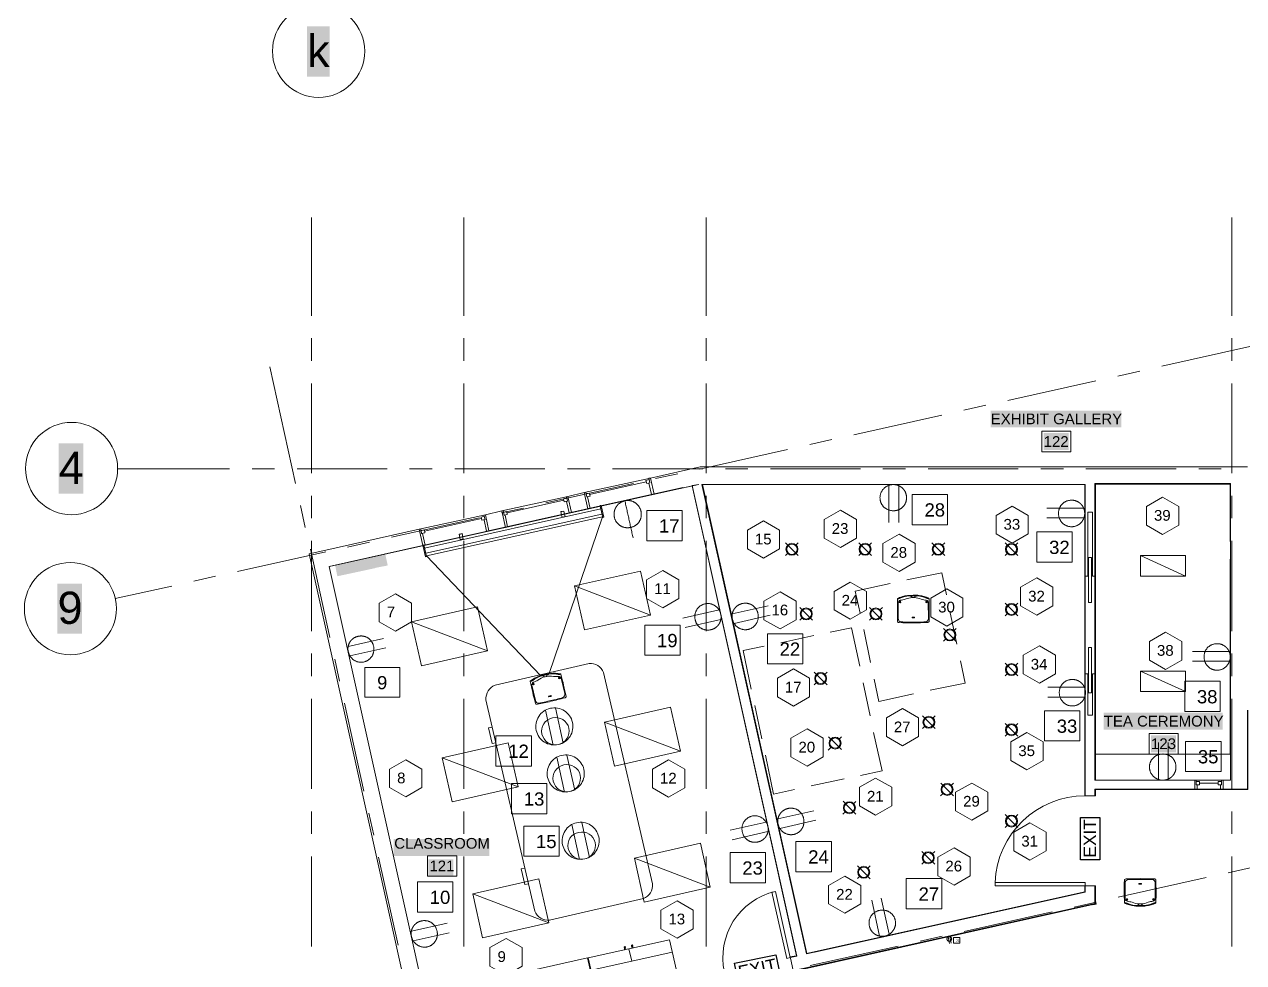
# Model space of a CAD drawing. Header units: inches. Extents: x 0.9 to 36.3, y 0.7 to 23.3.
# Drawn here: x 13.55 to 20.31, y 9.7 to 14.9 of the extents above; entities that cross this region are included whole.
import ezdxf

# ---------------------------------------------------------------- set-up
doc = ezdxf.new("R2010")
doc.units = ezdxf.units.IN
doc.linetypes.add('ACAD_ISO02W100', pattern=[15, 12, -3])
doc.layers.get('0').update_dxf_attribs({"color": 1})
for name, color, linetype, lineweight, true_color in [('Blocks', 7, 'Continuous', 5, 0x9a9c7f), ('Boarder for name', 7, 'Continuous', 5, 0x777777), ('Doors', 7, 'Continuous', 5, 0xf2db9c), ('Lights', 7, 'Continuous', 15, 0xff0a0a), ('Numbering Lights', 1, 'Continuous', 15, 0xff0000), ('PDF_Geometry', 7, 'Continuous', 9, 0x777777), ('SOLAR PANEL', 7, 'Continuous', 15, 0x2c31a6)]:
    doc.layers.add(name, color=color, linetype=linetype, lineweight=lineweight, true_color=true_color)
doc.layers.add('EXIT', color=10, linetype='Continuous')
doc.layers.add('PDF_Text', color=7, linetype='Continuous')
doc.layers.add('Numbering receptecles', color=170, linetype='Continuous', lineweight=15)
doc.layers.add('Receptacles', color=170, linetype='Continuous', lineweight=15)
doc.layers.add('PDF_Solid Fills', color=7, linetype='Continuous', true_color=0xffffff)
doc.styles.add('PDF Arial', font='arial.ttf')
doc.styles.get("Standard").update_dxf_attribs({"font": 'arial.ttf'})

# ---------------------------------------------------------------- blocks, each defined once
blk = doc.blocks.new('Desk - 30 x 60 in.')
at = {"linetype": 'Continuous'}
for p, q in [((-26.999995, 0), (26.999995, 0)), ((-29.999995, -27), (-29.999995, -3)), ((29.999995, -3), (29.999995, -27)), ((26.999995, -30), (-26.999995, -30)), ((-20.000005, -30), (-20.000005, -31)), ((-16.000005, -31), (-16.000005, -30)), ((15.999995, -31), (15.999995, -30)), ((19.999995, -30), (19.999995, -31)), ((-20.000005, -31), (-16.000005, -31)), ((19.999995, -31), (15.999995, -31))]:
    blk.add_line(p, q, dxfattribs=at)
for centre, start, end in [((-26.499995, -3.5), 98.1301, 171.8699), ((26.499995, -3.5), 8.130102, 81.8699), ((-26.499995, -26.5), 188.1301, 261.8699), ((26.499995, -26.5), 278.1301, 351.8699)]:
    blk.add_arc(centre, 3.535534, start, end, dxfattribs=at)
blk = doc.blocks.new('Epson 5040ub_top_cad-block.com')
at = {"color": 0}
for points in [[(-74, -5), (-74, 0), (0, 0)], [(74, -5), (74, 0), (0, 0)], [(-231, -53), (-238, -47)], [(-220, -49), (-228, -43)], [(-208, -45), (-216, -38)], [(-199, -41), (-206, -35)], [(-188, -37), (-195, -31)], [(-177, -32), (-183, -28)], [(-168, -29), (-173, -25)], [(-157, -25), (-160, -22)], [(-148, -22), (-149, -20)], [(-138, -19), (-139, -19)], [(138, -19), (139, -19)], [(148, -22), (149, -20)], [(157, -25), (160, -22)], [(168, -29), (173, -25)], [(177, -32), (183, -28)], [(188, -37), (195, -31)], [(199, -41), (206, -35)], [(208, -45), (216, -38)], [(220, -49), (228, -43)], [(231, -53), (238, -47)], [(-19, -359), (0, -359)], [(-19, -371), (0, -371)], [(19, -359), (0, -359)], [(19, -371), (0, -371)], [(-49, -438), (49, -438)]]:
    blk.add_lwpolyline(points, dxfattribs=at)
for points in [[(0, -37), (-17, -37, -0.354906), (-24, -31, -0.016056), (-26, -22, 0.285232), (-31, -15, 0.084022), (-44, -13, -0.143766), (-49, -12, -0.072792), (-52, -10), (-60, -10, 0.320532), (-66, -5, 0.048215), (-97, -5, 0.096612), (-254, -49, 0.263617), (-258, -55, 0.012885), (-258, -427, -0.781265)], [(-60, -10), (-106, -13, 0.045223), (-106, -13, 0.07056), (-174, -31, -0.006437), (-228, -53, -0.072856), (-243, -56, -0.70445), (-246, -49, -0.081569), (-240, -45, -0.0531), (-170, -21, -0.048177), (-106, -13, -6.183682)], [(-247, -53, -0.112665), (-246, -52, -0.081569), (-240, -48, -0.0531), (-170, -24, -0.02751), (-134, -18, -0.02751)], [(-49, -438), (-87, -438, -0.020934), (-200, -434, -0.427836), (-246, -377), (-246, -121, -0.367703), (-212, -81, 0.026801), (-130, -63, 0.03082), (-130, -63, -0.081077), (-17, -37, -8.970593)], [(0, -37), (17, -37, 0.354906), (24, -31, 0.016056), (26, -22, -0.285232), (31, -15, -0.084022), (44, -13, 0.143766), (49, -12, 0.072792), (52, -10), (60, -10, -0.320532), (66, -5, -0.048215), (97, -5, -0.096612), (254, -49, -0.263617), (258, -55, -0.012885), (258, -427, 0.781265)], [(49, -438), (87, -438, 0.020934), (200, -434, 0.427836), (246, -377), (246, -121, 0.367703), (212, -81, -0.026801), (130, -63, -0.03082), (130, -63, 0.081077), (17, -37, 8.970593)], [(60, -10), (106, -13, -0.045223), (106, -13, -0.07056), (174, -31, 0.006437), (228, -53, 0.072856), (243, -56, 0.70445), (246, -49, 0.081569), (240, -45, 0.0531), (170, -21, 0.048177), (106, -13, 6.183682)], [(247, -53, 0.112665), (246, -52, 0.081569), (240, -48, 0.0531), (170, -24, 0.02751), (134, -18, 0.02751)], [(-258, -427, 0.30611), (-247, -442, 0.079705), (-230, -446, 0.003039), (0, -450, 73.76926)], [(258, -427, -0.30611), (247, -442, -0.079705), (230, -446, -0.003039), (0, -450, -73.76926)]]:
    blk.add_lwpolyline(points, format="xyb", dxfattribs=at)
for centre, radius in [((-217, -109), 13.3), ((-217, -109), 7.38), ((217, -109), 13.3), ((217, -109), 7.38)]:
    blk.add_circle(centre, radius, dxfattribs=at)
for centre, radius, start, end in [((0, -859), 851, 86.5169, 93.4831), ((-14, -365), 7.59, 127.7395, 232.2605), ((14, -365), 7.59, 307.7395, 52.2605)]:
    blk.add_arc(centre, radius, start, end, dxfattribs=at)

msp = doc.modelspace()

# ---------------------------------------------------------------- hatches: boundary and pattern name
at = {"layer": 'SOLAR PANEL', "ltscale": 6, "transparency": 33554559}
h = msp.add_hatch(color=256, dxfattribs=at)
h.dxf.hatch_style = 1
h.set_gradient(color1=(153, 27, 30), color2=(0, 0, 0), tint=1)
h.paths.add_polyline_path([(15.3248, 11.9157), (15.2748, 11.9046), (15.2875, 11.8433), (15.4991, 11.8888), (15.4989, 11.8898), (15.5418, 11.8986), (15.542, 11.898), (15.5665, 11.9033), (15.5529, 11.9664)])

# ---------------------------------------------------------------- linework, layer by layer
at = {"layer": 'Blocks', "linetype": 'ByBlock'}
for p, q in [((16.546, 12.1871), (16.7442, 12.2311)), ((16.7475, 12.2166), (15.7712, 11.9996)), ((15.7777, 11.9704), (16.7539, 12.1874)), ((16.7572, 12.1728), (15.7809, 11.9559)), ((15.9824, 12.0618), (16.5295, 12.1834)), ((16.5424, 12.2034), (16.5259, 12.1997)), ((16.5292, 12.1849), (16.5457, 12.1885)), ((16.549, 12.1739), (16.5325, 12.1703)), ((16.7536, 12.2199), (16.747, 12.2185)), ((16.761, 12.1869), (16.7544, 12.1855)), ((15.9784, 12.0798), (15.9619, 12.0761)), ((15.9787, 12.0781), (15.9623, 12.0744)), ((15.9849, 12.0503), (15.9684, 12.0467)), ((15.9853, 12.0487), (15.9688, 12.045)), ((15.7708, 12.0015), (15.7642, 12.0001)), ((15.7715, 11.9671), (15.7781, 11.9685)), ((16.9033, 9.7783), (16.9185, 9.71)), ((16.9185, 9.71), (17.1437, 9.7599)), ((16.9185, 9.71), (16.6932, 9.66))]:
    msp.add_line(p, q, dxfattribs=at)
at = {"layer": 'Blocks', "linetype": 'ByBlock', "ltscale": 0.001}
for p, q in [((16.4615, 11.3041), (16.7572, 12.1728)), ((16.4127, 11.2927), (15.7809, 11.9559))]:
    msp.add_line(p, q, dxfattribs=at)
at = {"layer": 'Blocks', "linetype": 'ByBlock'}
for points in [[(16.7434, 12.235), (16.75, 12.2364), (16.7646, 12.1705), (16.758, 12.169), (16.7442, 12.2311)], [(15.7605, 12.0165), (15.7671, 12.018), (15.7818, 11.9521), (15.7752, 11.9506)], [(17.1287, 9.8278), (16.6782, 9.7278), (16.7304, 9.4925), (17.1809, 9.5925)], [(16.6742, 9.7272), (16.2237, 9.6272), (16.2759, 9.392), (16.7264, 9.4919)]]:
    msp.add_lwpolyline(points, close=True, dxfattribs=at)
for points in [[(16.5328, 12.1689), (16.5295, 12.1834), (16.5256, 12.2014), (16.542, 12.205), (16.5493, 12.1725)], [(15.768, 12.0142), (15.9659, 12.0582), (15.9619, 12.0761), (15.9784, 12.0798), (15.9853, 12.0487), (15.9688, 12.045), (15.9659, 12.0582)], [(16.8778, 9.7844), (16.8804, 9.7727), (16.8864, 9.774), (16.8838, 9.7857)], [(16.9179, 9.7933), (16.9205, 9.7816), (16.9265, 9.7829), (16.9239, 9.7946)]]:
    msp.add_lwpolyline(points, dxfattribs=at)
for centre in [(16.9205, 9.7957), (16.8804, 9.7869)]:
    msp.add_circle(centre, 0.00359, dxfattribs=at)
at = {"layer": 'Boarder for name', "linetype": 'ByBlock'}
for points in [[(19.1911, 12.6469), (19.3527, 12.6469), (19.3527, 12.5335), (19.1911, 12.5335)], [(19.7859, 10.9712), (19.9475, 10.9712), (19.9475, 10.8579), (19.7859, 10.8579)], [(15.787, 10.294), (15.9503, 10.294), (15.9503, 10.1806), (15.787, 10.1806)]]:
    msp.add_lwpolyline(points, close=True, dxfattribs=at)
at = {"layer": 'Doors', "linetype": 'ByBlock'}
for p, q in [((17.696, 10.0911), (17.7159, 10.0963)), ((17.7776, 9.7246), (17.696, 10.0911)), ((17.7159, 10.0963), (17.7976, 9.7296)), ((17.7976, 9.7296), (17.7776, 9.7246))]:
    msp.add_line(p, q, dxfattribs=at)
msp.add_lwpolyline([(19.4325, 10.1463), (18.9326, 10.1463), (18.9326, 10.1263), (19.4325, 10.1263)], close=True, dxfattribs=at)
for centre, radius, start, end in [((19.4312, 10.1272), 0.499, 89.84669, 177.81503), ((17.7999, 9.7295), 0.3762, 102.89692, 192.51974)]:
    msp.add_arc(centre, radius, start, end, dxfattribs=at)
at = {"layer": 'EXIT', "linetype": 'ByBlock', "ltscale": 0.001}
for points in [[(19.5138, 10.5065), (19.5138, 10.2717), (19.4051, 10.2718), (19.4051, 10.5067)], [(17.7397, 9.6384), (17.5097, 9.5912), (17.488, 9.6976), (17.718, 9.7448)]]:
    msp.add_lwpolyline(points, close=True, dxfattribs=at)
at = {"layer": 'Lights', "linetype": 'ByBlock', "ltscale": 0.001}
for p, q in [((17.7714, 12.0285), (17.8067, 11.993)), ((17.827, 12.0132), (17.8421, 12.0283)), ((18.177, 12.0285), (18.2123, 11.993)), ((18.2326, 12.0132), (18.2478, 12.0283)), ((18.5827, 12.0285), (18.618, 11.993)), ((18.6383, 12.0132), (18.6534, 12.0283)), ((18.9883, 12.0285), (19.0236, 11.993)), ((19.0439, 12.0132), (19.059, 12.0283)), ((17.7712, 11.9578), (17.7864, 11.9728)), ((17.8067, 11.993), (17.8419, 11.9576)), ((18.1769, 11.9578), (18.192, 11.9728)), ((18.2123, 11.993), (18.2476, 11.9576)), ((18.5825, 11.9578), (18.5977, 11.9728)), ((18.618, 11.993), (18.6532, 11.9576)), ((18.9881, 11.9578), (19.0033, 11.9728)), ((19.0236, 11.993), (19.0588, 11.9576)), ((18.9883, 11.6949), (19.0236, 11.6594)), ((19.0439, 11.6796), (19.059, 11.6947)), ((17.851, 11.6703), (17.8863, 11.6348)), ((17.8863, 11.6348), (17.9215, 11.5994)), ((17.9066, 11.655), (17.9217, 11.6701)), ((18.2371, 11.6703), (18.2723, 11.6348)), ((18.2723, 11.6348), (18.3076, 11.5994)), ((18.2926, 11.655), (18.3078, 11.6701)), ((18.9881, 11.6242), (19.0033, 11.6392)), ((19.0236, 11.6594), (19.0588, 11.624)), ((17.8508, 11.5995), (17.866, 11.6146)), ((18.2369, 11.5995), (18.252, 11.6146)), ((18.6467, 11.4826), (18.6619, 11.4977)), ((18.6469, 11.5533), (18.6822, 11.5179)), ((18.6822, 11.5179), (18.7174, 11.4824)), ((18.7025, 11.5381), (18.7176, 11.5531)), ((18.9883, 11.3613), (19.0236, 11.3258)), ((19.0439, 11.346), (19.059, 11.3611)), ((17.9306, 11.312), (17.9659, 11.2766)), ((17.9862, 11.2968), (18.0013, 11.3118)), ((18.9881, 11.2906), (19.0033, 11.3057)), ((19.0236, 11.3258), (19.0588, 11.2904)), ((17.9304, 11.2413), (17.9456, 11.2564)), ((17.9659, 11.2766), (18.0011, 11.2411)), ((18.5304, 11.0698), (18.5656, 11.0343)), ((18.5656, 11.0343), (18.6009, 10.9989)), ((18.5859, 11.0545), (18.6011, 11.0696)), ((18.9883, 11.0277), (19.0236, 10.9922)), ((19.0439, 11.0124), (19.059, 11.0275)), ((18.0102, 10.9538), (18.0455, 10.9183)), ((18.0658, 10.9385), (18.0809, 10.9536)), ((18.5302, 10.9991), (18.5453, 11.0141)), ((18.9881, 10.957), (19.0033, 10.972)), ((19.0236, 10.9922), (19.0588, 10.9568)), ((18.0068, 10.8798), (18.0219, 10.8949)), ((18.0455, 10.9183), (18.0807, 10.8829)), ((18.6311, 10.6968), (18.6664, 10.6613)), ((18.6867, 10.6815), (18.7019, 10.6966)), ((18.6309, 10.6261), (18.6461, 10.6411)), ((18.6664, 10.6613), (18.7017, 10.6259)), ((18.0898, 10.5957), (18.1251, 10.5602)), ((18.1251, 10.5602), (18.1603, 10.5248)), ((18.1454, 10.5804), (18.1605, 10.5955)), ((18.0896, 10.525), (18.1048, 10.54)), ((18.9883, 10.5219), (19.0236, 10.4864)), ((19.0236, 10.4864), (19.0588, 10.451)), ((19.0439, 10.5066), (19.059, 10.5217)), ((18.9881, 10.4512), (19.0033, 10.4662)), ((18.5273, 10.3179), (18.5625, 10.2825)), ((18.5625, 10.2825), (18.5978, 10.247)), ((18.5828, 10.3027), (18.598, 10.3177)), ((18.1694, 10.2376), (18.2046, 10.2022)), ((18.2249, 10.2224), (18.2401, 10.2374)), ((18.5271, 10.2472), (18.5422, 10.2623)), ((18.1692, 10.1669), (18.1843, 10.182)), ((18.2046, 10.2022), (18.2399, 10.1667))]:
    msp.add_line(p, q, dxfattribs=at)
at = {"layer": 'Lights', "linetype": 'ByBlock'}
for points in [[(19.9884, 11.8444), (19.7384, 11.8444), (19.7384, 11.9576), (19.9884, 11.8444), (19.9884, 11.9576), (19.7384, 11.9576)], [(17.022, 11.6284), (16.6562, 11.5461), (16.6013, 11.79), (17.022, 11.6284), (16.9671, 11.8723), (16.6013, 11.79)], [(16.1191, 11.4298), (15.7533, 11.3474), (15.6984, 11.5913), (16.1191, 11.4298), (16.0642, 11.6737), (15.6984, 11.5913)], [(19.9884, 11.2046), (19.7384, 11.2046), (19.7384, 11.3178), (19.9884, 11.2046), (19.9884, 11.3178), (19.7384, 11.3178)], [(17.1882, 10.8731), (16.8224, 10.7907), (16.7675, 11.0346), (17.1882, 10.8731), (17.1333, 11.117), (16.7675, 11.0346)], [(16.289, 10.6752), (15.9231, 10.5929), (15.8682, 10.8368), (16.289, 10.6752), (16.2341, 10.9191), (15.8682, 10.8368)], [(17.3541, 10.1191), (16.9882, 10.0367), (16.9334, 10.2806), (17.3541, 10.1191), (17.2992, 10.363), (16.9334, 10.2806)], [(16.4585, 9.9221), (16.0926, 9.8397), (16.0377, 10.0836), (16.4585, 9.9221), (16.4036, 10.1659), (16.0377, 10.0836)]]:
    msp.add_lwpolyline(points, dxfattribs=at)
at = {"layer": 'Lights', "linetype": 'ByBlock', "ltscale": 0.001}
for centre, radius in [((17.8067, 11.993), 0.0332), ((17.8067, 11.993), 0.0286), ((18.2123, 11.993), 0.0332), ((18.2123, 11.993), 0.0286), ((18.618, 11.993), 0.0332), ((18.618, 11.993), 0.0286), ((19.0236, 11.993), 0.0332), ((19.0236, 11.993), 0.0286), ((19.0236, 11.6594), 0.0332), ((17.8863, 11.6348), 0.0332), ((17.8863, 11.6348), 0.0286), ((18.2723, 11.6348), 0.0332), ((18.2723, 11.6348), 0.0286), ((19.0236, 11.6594), 0.0286), ((18.6822, 11.5179), 0.0332), ((18.6822, 11.5179), 0.0286), ((19.0236, 11.3258), 0.0332), ((19.0236, 11.3258), 0.0286), ((17.9659, 11.2766), 0.0332), ((17.9659, 11.2766), 0.0286), ((18.5656, 11.0343), 0.0332), ((18.5656, 11.0343), 0.0286), ((19.0236, 10.9922), 0.0332), ((19.0236, 10.9922), 0.0286), ((18.0455, 10.9183), 0.0332), ((18.0455, 10.9183), 0.0286), ((18.6664, 10.6613), 0.0332), ((18.6664, 10.6613), 0.0286), ((18.1251, 10.5602), 0.0332), ((18.1251, 10.5602), 0.0286), ((19.0236, 10.4864), 0.0332), ((19.0236, 10.4864), 0.0286), ((18.5625, 10.2825), 0.0332), ((18.5625, 10.2825), 0.0286), ((18.2046, 10.2022), 0.0332), ((18.2046, 10.2022), 0.0286)]:
    msp.add_circle(centre, radius, dxfattribs=at)
at = {"layer": 'Numbering Lights', "linetype": 'ByBlock', "ltscale": 0.001}
for points in [[(19.0273, 12.2326), (18.9378, 12.1809), (18.9378, 12.0777), (19.0273, 12.0261), (19.1167, 12.0777), (19.1167, 12.1809)], [(19.861, 12.2821), (19.7715, 12.2305), (19.7715, 12.1272), (19.861, 12.0756), (19.9504, 12.1272), (19.9504, 12.2305)], [(18.0751, 12.2093), (17.9857, 12.1576), (17.9857, 12.0544), (18.0751, 12.0028), (18.1645, 12.0544), (18.1645, 12.1576)], [(17.6493, 12.1508), (17.5598, 12.0992), (17.5598, 11.9959), (17.6493, 11.9443), (17.7387, 11.9959), (17.7387, 12.0992)], [(18.4002, 12.0767), (18.3107, 12.0251), (18.3107, 11.9218), (18.4002, 11.8702), (18.4896, 11.9218), (18.4896, 12.0251)], [(17.0907, 11.8756), (17.0013, 11.8239), (17.0013, 11.7207), (17.0907, 11.6691), (17.1801, 11.7207), (17.1801, 11.8239)], [(19.1637, 11.8342), (19.0743, 11.7826), (19.0743, 11.6793), (19.1637, 11.6277), (19.2531, 11.6793), (19.2531, 11.7826)], [(18.13, 11.8113), (18.0406, 11.7597), (18.0406, 11.6564), (18.13, 11.6048), (18.2194, 11.6564), (18.2194, 11.7597)], [(18.6651, 11.7735), (18.5756, 11.7218), (18.5756, 11.6186), (18.6651, 11.567), (18.7545, 11.6186), (18.7545, 11.7218)], [(15.609, 11.7462), (15.5196, 11.6946), (15.5196, 11.5913), (15.609, 11.5397), (15.6984, 11.5913), (15.6984, 11.6946)], [(17.7412, 11.7575), (17.6518, 11.7059), (17.6518, 11.6026), (17.7412, 11.551), (17.8306, 11.6026), (17.8306, 11.7059)], [(19.8775, 11.5335), (19.7881, 11.4819), (19.7881, 11.3786), (19.8775, 11.327), (19.9669, 11.3786), (19.9669, 11.4819)], [(19.1784, 11.4569), (19.0889, 11.4052), (19.0889, 11.302), (19.1784, 11.2504), (19.2678, 11.302), (19.2678, 11.4052)], [(17.8154, 11.3295), (17.726, 11.2779), (17.726, 11.1746), (17.8154, 11.123), (17.9048, 11.1746), (17.9048, 11.2779)], [(18.4193, 11.1093), (18.3299, 11.0577), (18.3299, 10.9545), (18.4193, 10.9029), (18.5088, 10.9545), (18.5088, 11.0577)], [(17.8907, 10.9972), (17.8013, 10.9456), (17.8013, 10.8424), (17.8907, 10.7907), (17.9801, 10.8424), (17.9801, 10.9456)], [(19.1091, 10.9773), (19.0197, 10.9257), (19.0197, 10.8224), (19.1091, 10.7708), (19.1985, 10.8224), (19.1985, 10.9257)], [(15.6664, 10.8263), (15.577, 10.7747), (15.577, 10.6714), (15.6664, 10.6198), (15.7558, 10.6714), (15.7558, 10.7747)], [(17.1232, 10.8251), (17.0338, 10.7735), (17.0338, 10.6703), (17.1232, 10.6186), (17.2126, 10.6703), (17.2126, 10.7735)], [(18.2705, 10.7249), (18.1811, 10.6733), (18.1811, 10.57), (18.2705, 10.5184), (18.3599, 10.57), (18.3599, 10.6733)], [(18.8032, 10.6971), (18.7138, 10.6455), (18.7138, 10.5422), (18.8032, 10.4906), (18.8926, 10.5422), (18.8926, 10.6455)], [(19.1258, 10.4761), (19.0364, 10.4244), (19.0364, 10.3212), (19.1258, 10.2696), (19.2152, 10.3212), (19.2152, 10.4244)], [(18.7049, 10.3379), (18.6155, 10.2863), (18.6155, 10.1831), (18.7049, 10.1314), (18.7943, 10.1831), (18.7943, 10.2863)], [(18.0995, 10.1813), (18.01, 10.1297), (18.01, 10.0265), (18.0995, 9.9748), (18.1889, 10.0265), (18.1889, 10.1297)], [(17.1702, 10.0444), (17.0808, 9.9928), (17.0808, 9.8896), (17.1702, 9.8379), (17.2596, 9.8896), (17.2596, 9.9928)], [(16.2227, 9.836), (16.1333, 9.7844), (16.1333, 9.6811), (16.2227, 9.6295), (16.3121, 9.6811), (16.3121, 9.7844)]]:
    msp.add_lwpolyline(points, close=True, dxfattribs=at)
at = {"layer": 'Numbering receptecles', "linetype": 'ByBlock', "ltscale": 0.001}
for points in [[(18.4736, 12.2963), (18.6696, 12.2963), (18.6696, 12.1291), (18.4736, 12.1291)], [(17.0016, 12.2076), (17.1976, 12.2076), (17.1976, 12.0404), (17.0016, 12.0404)], [(19.1642, 12.0889), (19.3602, 12.0889), (19.3602, 11.9217), (19.1642, 11.9217)], [(16.9913, 11.5723), (17.1873, 11.5723), (17.1873, 11.405), (16.9913, 11.405)], [(17.6705, 11.5248), (17.8665, 11.5248), (17.8665, 11.3576), (17.6705, 11.3576)], [(15.4405, 11.3381), (15.6345, 11.3381), (15.6345, 11.1725), (15.4405, 11.1725)], [(19.9834, 11.2608), (20.1794, 11.2608), (20.1794, 11.0935), (19.9834, 11.0935)], [(19.2067, 11.0975), (19.4027, 11.0975), (19.4027, 10.9302), (19.2067, 10.9302)], [(16.1665, 10.9587), (16.3625, 10.9587), (16.3625, 10.7914), (16.1665, 10.7914)], [(19.9887, 10.9281), (20.1847, 10.9281), (20.1847, 10.7608), (19.9887, 10.7608)], [(16.253, 10.694), (16.449, 10.694), (16.449, 10.5268), (16.253, 10.5268)], [(16.3206, 10.4584), (16.5166, 10.4584), (16.5166, 10.2912), (16.3206, 10.2912)], [(17.8291, 10.3728), (18.0251, 10.3728), (18.0251, 10.2055), (17.8291, 10.2055)], [(17.464, 10.3112), (17.66, 10.3112), (17.66, 10.1439), (17.464, 10.1439)], [(15.7316, 10.1488), (15.9276, 10.1488), (15.9276, 9.9815), (15.7316, 9.9815)], [(18.4406, 10.167), (18.6366, 10.167), (18.6366, 9.9998), (18.4406, 9.9998)], [(18.7026, 9.8401), (18.7376, 9.8401), (18.7376, 9.8102), (18.7026, 9.8102)]]:
    msp.add_lwpolyline(points, close=True, dxfattribs=at)
at = {"layer": 'PDF_Geometry', "linetype": 'ByBlock'}
for points in [[(15.1827, 15.0094, 0.416667), (14.9277, 14.7544, 0.415306), (15.1827, 14.4977, 0.413961), (15.4394, 14.7544, 0.415306)], [(13.8144, 12.6962, 0.416667), (13.5594, 12.4412, 0.415306), (13.8144, 12.1845, 0.412859), (14.0694, 12.4412, 0.414218)], [(13.8078, 11.9195, 0.416667), (13.5528, 11.6645, 0.415306), (13.8078, 11.4079, 0.412859), (14.0628, 11.6645, 0.414218)]]:
    msp.add_lwpolyline(points, format="xyb", close=True, dxfattribs=at)
for points in [[(15.1444, 13.2878), (15.1444, 13.8328)], [(15.9877, 13.2878), (15.9877, 13.8328)], [(17.331, 13.2878), (17.331, 13.8328)], [(20.2442, 13.2878), (20.2442, 13.8328)], [(15.1444, 13.0378), (15.1444, 13.1628)], [(15.9877, 13.0378), (15.9877, 13.1628)], [(17.331, 13.0378), (17.331, 13.1628)], [(19.8559, 13.0078), (20.3442, 13.1161)], [(20.2442, 13.0378), (20.2442, 13.1628)], [(15.0561, 12.3578), (14.9127, 13.0045)], [(19.6125, 12.9528), (19.7342, 12.9811)], [(15.1444, 12.4145), (15.1444, 12.9128)], [(15.9877, 12.4145), (15.9877, 12.9128)], [(17.331, 12.4145), (17.331, 12.9128)], [(19.0026, 12.8178), (19.4909, 12.9261)], [(20.2442, 12.4145), (20.2442, 12.9128)], [(18.7592, 12.7645), (18.8809, 12.7911)], [(18.1493, 12.6278), (18.6376, 12.7361)], [(17.9059, 12.5745), (18.0276, 12.6012)], [(17.296, 12.4378), (17.7826, 12.5462)], [(14.0694, 12.4395), (14.6894, 12.4395)], [(14.8144, 12.4395), (14.9394, 12.4395)], [(15.0644, 12.4395), (15.5627, 12.4395)], [(15.6877, 12.4395), (15.8127, 12.4395)], [(15.9377, 12.4395), (16.4377, 12.4395)], [(16.5627, 12.4395), (16.6877, 12.4395)], [(16.8126, 12.4395), (17.3126, 12.4395)], [(17.8143, 9.6579), (17.7993, 9.7263), (17.7976, 9.7296), (17.8343, 9.7379), (17.2543, 12.3462), (17.291, 12.3528), (17.0426, 12.2978), (17.0226, 12.3878), (17.2976, 12.4495), (17.7243, 12.4495), (19.4592, 12.4495), (20.2658, 12.4495), (20.3308, 12.4495)], [(17.4376, 12.4395), (17.5626, 12.4395)], [(17.6876, 12.4395), (18.1859, 12.4395)], [(18.3109, 12.4395), (18.4359, 12.4395)], [(18.5609, 12.4395), (19.0609, 12.4395)], [(19.1859, 12.4395), (19.3109, 12.4395)], [(19.4359, 12.4395), (19.9359, 12.4395)], [(20.0609, 12.4395), (20.1858, 12.4395)], [(16.9993, 12.3662), (16.6843, 12.2962)], [(17.0226, 12.3878), (17.0143, 12.3862), (17.0193, 12.3612), (17.0143, 12.3595), (17.0293, 12.2962), (17.0426, 12.2978)], [(17.051, 12.3845), (17.1743, 12.4112)], [(17.2543, 12.3445), (15.2444, 11.8978), (17.2543, 12.3445)], [(16.1077, 12.0912), (17.2026, 12.3345)], [(16.4427, 12.2495), (16.9293, 12.3578)], [(16.656, 12.3078), (16.6643, 12.3095), (16.6693, 12.2828), (16.6743, 12.2845), (16.6893, 12.2195), (16.676, 12.2162)], [(17.8326, 9.7396), (17.2543, 12.3445)], [(20.3308, 10.6629), (20.2375, 10.6629), (20.1958, 10.6629), (20.1958, 10.7129), (20.2375, 10.7129), (20.2375, 11.9378), (20.2375, 12.0362), (20.2375, 12.3578), (19.4859, 12.3578), (19.4859, 11.8429), (19.4725, 11.8429), (19.4725, 12.1978), (19.4459, 12.1978), (19.4459, 11.8429), (19.4325, 11.8429), (19.4325, 12.3528), (17.3076, 12.3528), (17.8876, 9.7496), (19.4325, 10.0929), (19.4325, 10.1263), (19.4859, 10.1263), (19.4859, 10.1013), (19.4859, 10.0296), (19.4325, 10.0163), (17.8759, 9.6713)], [(17.8876, 9.7496), (17.3076, 12.3528), (19.4325, 12.3528), (19.4325, 10.7146), (19.4325, 10.6262), (19.4309, 10.6262), (19.4292, 10.6262), (19.4292, 10.7146), (19.4292, 12.3512), (19.4309, 12.3512), (19.4309, 12.3528), (19.4309, 10.7146), (19.4309, 12.3528), (19.4309, 12.3512), (19.4292, 12.3512), (17.311, 12.3512), (17.3093, 12.3512), (17.3093, 12.3528), (17.3093, 12.3512), (17.311, 12.3512), (17.8893, 9.7529), (19.4292, 10.0946), (19.4309, 10.0946), (19.4292, 10.0946), (19.4292, 10.1263), (19.4309, 10.1263), (19.4325, 10.1263)], [(17.3093, 12.3528), (17.8876, 9.7513), (17.3093, 12.3528)], [(19.4309, 12.3528), (17.3093, 12.3528), (19.4309, 12.3528)], [(19.4875, 10.7129), (19.4875, 10.7146), (19.4892, 10.7146), (19.4859, 10.7146), (19.4859, 12.3578), (20.2375, 12.3578), (20.2375, 12.0362), (20.2358, 12.0362), (20.2358, 12.3545), (20.2358, 12.3562), (20.2375, 12.3562), (20.2358, 12.3562), (20.2358, 12.3545), (19.4892, 12.3545), (19.4875, 12.3562), (19.4892, 12.3545), (19.4892, 10.7146)], [(20.2375, 12.3562), (19.4875, 12.3562), (20.2375, 12.3562)], [(19.4875, 12.3562), (19.4875, 10.7146), (19.4875, 12.3562)], [(20.2375, 12.0362), (20.2375, 12.3562), (20.2375, 12.0362)], [(15.1094, 12.1145), (15.0827, 12.2362)], [(15.1444, 12.1645), (15.1444, 12.2895)], [(15.9877, 12.1645), (15.9877, 12.2895)], [(16.2277, 12.1945), (16.5427, 12.2645)], [(16.5643, 12.2862), (16.5577, 12.2845), (16.5627, 12.2595), (16.5577, 12.2578), (16.5727, 12.1945), (16.5843, 12.1962)], [(17.331, 12.1645), (17.331, 12.2895)], [(20.2442, 12.1645), (20.2442, 12.2895)], [(15.5877, 12.0595), (16.076, 12.1678)], [(16.1077, 12.1845), (16.0993, 12.1828), (16.106, 12.1578), (16.101, 12.1562), (16.1143, 12.0928), (16.1277, 12.0945)], [(16.1977, 12.1945), (16.3193, 12.2212)], [(16.1993, 12.2062), (16.206, 12.2078), (16.2127, 12.1812), (16.2177, 12.1828), (16.231, 12.1178), (16.2193, 12.1145)], [(15.741, 12.1045), (15.7494, 12.1062), (15.7544, 12.0795), (15.7594, 12.0812), (15.7744, 12.0162), (15.761, 12.0145)], [(15.771, 12.0928), (16.086, 12.1628)], [(15.1444, 11.5395), (15.1444, 12.0395)], [(15.3444, 12.0045), (15.466, 12.0328)], [(15.9877, 11.5395), (15.9877, 12.0395)], [(17.331, 11.5395), (17.331, 12.0395)], [(20.2375, 12.0362), (20.2375, 12.0362)], [(20.2442, 11.5395), (20.2442, 12.0395)], [(14.7344, 11.8695), (15.2227, 11.9778)], [(15.246, 11.5045), (15.1377, 11.9928)], [(19.4892, 10.7129), (19.4892, 10.8579), (20.2375, 10.8579), (20.2375, 11.9378), (20.2358, 11.9378), (20.2358, 10.8579)], [(20.2375, 11.9378), (20.2375, 11.9378)], [(20.2375, 10.8579), (20.2375, 11.9378), (20.2375, 10.8579)], [(14.4911, 11.8162), (14.6127, 11.8429)], [(18.4426, 11.8229), (18.6376, 11.8629), (18.6626, 11.7412)], [(14.0561, 11.7195), (14.3694, 11.7879)], [(18.1843, 11.6395), (18.1576, 11.7612), (18.3509, 11.8029)], [(18.6826, 11.6495), (18.7209, 11.4662)], [(18.0193, 11.5329), (18.1359, 11.5579), (18.1826, 11.3445)], [(17.7443, 11.4745), (17.9276, 11.5145)], [(18.2426, 11.3645), (18.2043, 11.5479)], [(17.581, 11.2179), (17.536, 11.4312), (17.6526, 11.4562)], [(15.1444, 11.2895), (15.1444, 11.4145)], [(15.2994, 11.2612), (15.2727, 11.3829)], [(15.9877, 11.2895), (15.9877, 11.4145)], [(17.331, 11.2895), (17.331, 11.4145)], [(18.7409, 11.3745), (18.7676, 11.2512), (18.5726, 11.2112)], [(20.2442, 11.2895), (20.2442, 11.4145)], [(18.2009, 11.2529), (18.2409, 11.0695)], [(18.4809, 11.1912), (18.2876, 11.1495), (18.2626, 11.2729)], [(15.1444, 10.6646), (15.1444, 11.1645)], [(15.9877, 10.6646), (15.9877, 11.1645)], [(17.331, 10.6646), (17.331, 11.1645)], [(20.2442, 10.6646), (20.2442, 11.1645)], [(15.4344, 10.6512), (15.326, 11.1395)], [(17.6393, 10.9429), (17.601, 11.1262)], [(19.4859, 10.6612), (20.3325, 10.6612), (20.3325, 11.1012)], [(20.3308, 11.1012), (20.3308, 10.6629), (19.4859, 10.6629)], [(18.2593, 10.9779), (18.3059, 10.7646), (18.1876, 10.7396)], [(17.8209, 10.6612), (17.7043, 10.6362), (17.6593, 10.8512)], [(19.4892, 10.8512), (19.4892, 10.7212), (19.4892, 10.8512)], [(18.0959, 10.7196), (17.9126, 10.6812)], [(20.0392, 10.7129), (20.0475, 10.7129), (20.0475, 10.6862), (20.0525, 10.6862), (20.0525, 10.6629), (20.0392, 10.6629)], [(20.0659, 10.6962), (20.1692, 10.6962)], [(20.1958, 10.7129), (20.1875, 10.7129), (20.1875, 10.6862), (20.1825, 10.6862), (20.1825, 10.6629), (20.1958, 10.6629)], [(19.4875, 10.6629), (19.4875, 10.6262), (19.4875, 10.6612), (20.3158, 10.6612), (19.4892, 10.6612), (19.4892, 10.6262), (19.4875, 10.6262), (19.4859, 10.6262)], [(15.1444, 10.4146), (15.1444, 10.5396)], [(15.4894, 10.4079), (15.4627, 10.5296)], [(15.9877, 10.4146), (15.9877, 10.5396)], [(17.331, 10.4146), (17.331, 10.5396)], [(20.2442, 10.4146), (20.2442, 10.5396)], [(15.1444, 9.7913), (15.1444, 10.2896)], [(15.6244, 9.7979), (15.516, 10.2862)], [(15.9877, 9.7913), (15.9877, 10.2896)], [(17.331, 9.7913), (17.331, 10.2896)], [(20.2442, 9.7913), (20.2442, 10.2896)], [(20.2242, 10.1996), (20.3458, 10.2263)], [(19.6142, 10.0646), (20.1025, 10.1729)], [(17.7976, 9.7313), (17.7976, 9.7329), (17.8309, 9.7396), (17.8326, 9.7396), (17.7976, 9.7313), (17.7976, 9.7296), (17.7776, 9.7246), (17.6959, 10.0913), (17.7159, 10.0963), (17.7976, 9.7296)], [(19.4875, 10.0279), (17.8776, 9.6696), (17.8143, 9.6563), (17.8143, 9.6579), (17.8759, 9.6713), (19.4859, 10.0296), (19.4859, 10.1263), (19.4875, 10.1263), (19.4875, 10.0413), (19.4875, 10.1263), (19.4892, 10.1263), (19.4892, 10.0413), (19.4925, 10.0263), (19.4742, 10.0213), (19.4742, 10.0229), (17.8776, 9.6679), (17.8143, 9.6546), (17.8143, 9.6563), (17.8776, 9.6696), (19.4742, 10.0246)], [(17.8876, 9.7513), (19.4309, 10.0946), (17.8876, 9.7513)], [(19.4325, 10.0929), (17.9326, 9.7596)], [(19.4309, 10.1263), (19.4309, 10.0946), (19.4309, 10.1263)], [(19.4309, 10.0946), (19.4309, 10.1263)], [(19.3709, 10.0096), (19.4925, 10.0363)], [(19.4875, 10.0346), (19.4875, 10.0279), (19.4875, 10.0346)], [(18.7609, 9.8746), (19.2492, 9.9829)], [(18.5176, 9.8196), (18.6392, 9.8479)], [(17.7976, 9.7313), (17.8326, 9.7396), (17.7976, 9.7313)], [(17.9076, 9.6846), (18.3959, 9.7929)]]:
    msp.add_lwpolyline(points, dxfattribs=at)
for points in [[(16.676, 12.2162), (16.656, 12.3078), (17.0226, 12.3878), (17.0426, 12.2978)], [(16.9976, 12.3745), (17.0026, 12.3578), (17.0193, 12.3612), (17.016, 12.3795)], [(16.676, 12.2162), (16.5843, 12.1962), (16.5643, 12.2862), (16.656, 12.3078)], [(16.6827, 12.3045), (16.6877, 12.2878), (16.6693, 12.2828), (16.666, 12.3012)], [(16.2193, 12.1145), (16.1993, 12.2062), (16.5643, 12.2862), (16.5843, 12.1962)], [(16.541, 12.2728), (16.5443, 12.2562), (16.5627, 12.2595), (16.5593, 12.2778)], [(15.761, 12.0145), (15.741, 12.1045), (16.1077, 12.1845), (16.1277, 12.0945)], [(16.0843, 12.1712), (16.0877, 12.1545), (16.106, 12.1578), (16.101, 12.1762)], [(16.2193, 12.1145), (16.1277, 12.0945), (16.1077, 12.1845), (16.1993, 12.2062)], [(16.226, 12.2028), (16.2293, 12.1862), (16.2127, 12.1812), (16.2077, 12.1995)], [(16.3001, 12.1324), (16.7312, 12.2283)], [(19.4325, 11.8429), (19.4459, 11.8429), (19.4459, 12.1978), (19.4725, 12.1978), (19.4725, 11.8429), (19.4859, 11.8429), (19.4859, 11.3029), (19.4725, 11.3029), (19.4725, 11.0729), (19.4459, 11.0729), (19.4459, 11.3029), (19.4325, 11.3029)], [(17.4326, 9.6446), (17.4476, 9.5763), (16.0527, 9.2663), (15.8377, 9.218), (15.8627, 9.103), (15.8377, 9.0963), (15.7727, 9.083), (15.1311, 11.9678), (15.2227, 11.9878), (15.741, 12.1045), (15.761, 12.0145), (15.2427, 11.8978), (15.821, 9.2913), (17.4326, 9.6479)], [(15.7694, 12.1012), (15.7727, 12.0845), (15.7544, 12.0795), (15.751, 12.0978)], [(15.8689, 12.0366), (16.3001, 12.1324)], [(19.4509, 11.9478), (19.4675, 11.9478), (19.4675, 11.6979), (19.4509, 11.6979)], [(19.4509, 11.1979), (19.4675, 11.1979), (19.4675, 11.4479), (19.4509, 11.4479)], [(19.4325, 10.6262), (19.4859, 10.6262), (19.4859, 10.6629), (20.0392, 10.6629), (20.0392, 10.7129), (19.4859, 10.7129), (19.4859, 10.7146), (19.4859, 11.3029), (19.4725, 11.3029), (19.4725, 11.0729), (19.4459, 11.0729), (19.4459, 11.3029), (19.4325, 11.3029), (19.4325, 10.7146)], [(20.2375, 10.7129), (20.2375, 10.8579), (19.4892, 10.8579), (19.4892, 10.7129)], [(19.4309, 10.7146), (19.4309, 10.6262)], [(20.0392, 10.6629), (20.0392, 10.7129), (20.1958, 10.7129), (20.1958, 10.6629)], [(20.0659, 10.7046), (20.0659, 10.6862), (20.0475, 10.6862), (20.0475, 10.7046)], [(20.1692, 10.7046), (20.1692, 10.6862), (20.1875, 10.6862), (20.1875, 10.7046)], [(19.4859, 10.0413), (19.4892, 10.0279), (19.4742, 10.0246), (19.4742, 10.0213), (19.4925, 10.0263), (19.4892, 10.0413)], [(19.4892, 10.0296), (19.4892, 10.0279)], [(17.8893, 9.7529), (17.8876, 9.7513)]]:
    msp.add_lwpolyline(points, close=True, dxfattribs=at)
at = {"layer": 'PDF_Solid Fills', "linetype": 'ByBlock', "transparency": 33554559}
for points in [[(15.1194, 14.6127), (15.2444, 14.6127), (15.1194, 14.8911), (15.2444, 14.8911)], [(18.9078, 12.6685), (19.6327, 12.6685), (18.9078, 12.7619), (19.6327, 12.7619)], [(19.2011, 12.5435), (19.3411, 12.5435), (19.2011, 12.6369), (19.3411, 12.6369)], [(13.7428, 12.3012), (13.8794, 12.3012), (13.7428, 12.5795), (13.8794, 12.5795)], [(13.7361, 11.5245), (13.8728, 11.5245), (13.7361, 11.8029), (13.8728, 11.8029)], [(19.5342, 10.9929), (20.1942, 10.9929), (19.5342, 11.0862), (20.1942, 11.0862)], [(19.7959, 10.8679), (19.9359, 10.8679), (19.7959, 10.9612), (19.9359, 10.9612)], [(15.5988, 10.2927), (16.1288, 10.2927), (15.5988, 10.386), (16.1288, 10.386)], [(15.7909, 10.1806), (15.9309, 10.1806), (15.7909, 10.274), (15.9309, 10.274)]]:
    msp.add_solid(points, dxfattribs=at)
at = {"layer": 'Receptacles', "linetype": 'ByBlock'}
for points in [[(18.3444, 12.1422), (18.3444, 12.3473)], [(18.3983, 12.1422), (18.3983, 12.3456)], [(19.2199, 12.2215), (19.4233, 12.2215)], [(19.2199, 12.1676), (19.425, 12.1676)], [(17.2025, 11.6118), (17.4026, 11.6569)], [(17.6745, 11.6796), (17.4761, 11.6349)], [(17.6863, 11.627), (17.4862, 11.582)], [(17.2143, 11.5592), (17.4128, 11.6039)], [(15.5436, 11.498), (15.3471, 11.4538)], [(15.5553, 11.446), (15.3572, 11.4014)], [(20.0265, 11.4259), (20.2299, 11.4259)], [(20.0265, 11.372), (20.2317, 11.372)], [(19.2242, 11.2278), (19.4276, 11.2278)], [(19.2242, 11.1739), (19.4294, 11.1739)], [(16.4841, 10.9064), (16.4409, 11.1007)], [(16.5396, 10.9187), (16.4965, 11.1131)], [(19.8377, 10.9222), (19.8377, 10.7171)], [(19.8916, 10.9222), (19.8916, 10.7188)], [(16.5471, 10.6457), (16.504, 10.8401)], [(16.6026, 10.658), (16.5595, 10.8524)], [(17.9277, 10.5433), (17.7293, 10.4986)], [(16.6854, 10.2845), (16.6423, 10.4789)], [(17.4637, 10.4354), (17.6638, 10.4805)], [(17.9396, 10.4907), (17.7394, 10.4457)], [(16.6299, 10.2722), (16.5867, 10.4666)], [(17.4755, 10.3828), (17.6739, 10.4275)], [(18.249, 10.0472), (18.2925, 9.8485)], [(18.3017, 10.0588), (18.3455, 9.8584)], [(15.8959, 9.9199), (15.6974, 9.8752)], [(15.9077, 9.8673), (15.7076, 9.8222)], [(18.6802, 9.8081), (18.6719, 9.8437)], [(18.6896, 9.8102), (18.6814, 9.8456)]]:
    msp.add_lwpolyline(points, dxfattribs=at)
for points in [[(16.4678, 11.1112, 0.414894), (16.3897, 10.9885, 0.414894), (16.5123, 10.9104, 0.414894), (16.5904, 11.0331, 0.414894)], [(16.5308, 10.8505, 0.414894), (16.4527, 10.7278, 0.414894), (16.5753, 10.6497, 0.414894), (16.6535, 10.7724, 0.414894)], [(16.6135, 10.477, 0.414894), (16.5354, 10.3544, 0.414894), (16.6581, 10.2762, 0.414894), (16.7362, 10.3989, 0.414894)]]:
    msp.add_lwpolyline(points, format="xyb", close=True, dxfattribs=at)
for points in [[(16.421, 10.9686, 0.417898), (16.5123, 10.9104, 0.407143), (16.5705, 11.0017)], [(16.484, 10.7079, 0.417898), (16.5753, 10.6497, 0.407143), (16.6335, 10.7411)], [(16.5667, 10.3344, 0.417898), (16.6581, 10.2762, 0.407143), (16.7163, 10.3676)]]:
    msp.add_lwpolyline(points, format="xyb", dxfattribs=at)
for points, weights, knots in [([(18.3693, 12.3515), (18.3888, 12.3516), (18.4069, 12.3442), (18.4207, 12.3304), (18.4345, 12.3166), (18.442, 12.2985), (18.4418, 12.279), (18.4418, 12.2375), (18.4108, 12.2064), (18.3693, 12.2064), (18.3279, 12.2064), (18.2947, 12.2375), (18.2947, 12.279), (18.2947, 12.3183), (18.3279, 12.3515), (18.3693, 12.3515)], [1, 0.948448710105, 0.948448710105, 1, 0.948448710105, 0.948448710105, 1, 1, 1, 1, 1, 1, 1, 1, 1, 1], [0, 0, 0, 0, 0.79168, 0.79168, 0.79168, 1.583359, 1.583359, 1.583359, 2.583359, 2.583359, 2.583359, 3.583359, 3.583359, 3.583359, 4.583359, 4.583359, 4.583359, 4.583359]), ([(16.8808, 12.2615), (16.9223, 12.2707), (16.9608, 12.2444), (16.97, 12.2029), (16.9792, 12.1614), (16.955, 12.1234), (16.9135, 12.1141), (16.872, 12.1049), (16.8319, 12.1287), (16.8227, 12.1702), (16.8181, 12.1903), (16.8216, 12.2106), (16.8327, 12.2279), (16.8438, 12.2453), (16.8607, 12.2571), (16.8808, 12.2615), (16.896, 12.193), (16.9112, 12.1245), (16.9264, 12.056)], [1, 1, 1, 1, 1, 1, 1, 1, 1, 1, 0.948717948716, 0.948717948716, 1, 0.948717948716, 0.948717948716, 1, 1, 1, 1], [0, 0, 0, 0, 1, 1, 1, 2, 2, 2, 3, 3, 3, 3.789582, 3.789582, 3.789582, 4.579164, 4.579164, 4.579164, 5.579164, 5.579164, 5.579164, 5.579164]), ([(19.4292, 12.1924), (19.4293, 12.212), (19.4219, 12.2301), (19.4081, 12.2439), (19.3943, 12.2577), (19.3762, 12.2651), (19.3567, 12.265), (19.3152, 12.265), (19.2841, 12.2339), (19.2841, 12.1924), (19.2841, 12.151), (19.3152, 12.1178), (19.3567, 12.1178), (19.3961, 12.1178), (19.4292, 12.151), (19.4292, 12.1924)], [1, 0.948448710105, 0.948448710105, 1, 0.948448710105, 0.948448710105, 1, 1, 1, 1, 1, 1, 1, 1, 1, 1], [0, 0, 0, 0, 0.79168, 0.79168, 0.79168, 1.583359, 1.583359, 1.583359, 2.583359, 2.583359, 2.583359, 3.583359, 3.583359, 3.583359, 4.583359, 4.583359, 4.583359, 4.583359]), ([(17.4121, 11.6335), (17.4166, 11.6145), (17.4133, 11.5952), (17.4028, 11.5787), (17.3924, 11.5622), (17.3764, 11.551), (17.3573, 11.5468), (17.3169, 11.5377), (17.2797, 11.5612), (17.2706, 11.6017), (17.2615, 11.6421), (17.2846, 11.6813), (17.325, 11.6904), (17.3634, 11.699), (17.403, 11.674), (17.4121, 11.6335)], [1, 0.948448710105, 0.948448710105, 1, 0.948448710105, 0.948448710105, 1, 1, 1, 1, 1, 1, 1, 1, 1, 1], [0, 0, 0, 0, 0.79168, 0.79168, 0.79168, 1.583359, 1.583359, 1.583359, 2.583359, 2.583359, 2.583359, 3.583359, 3.583359, 3.583359, 4.583359, 4.583359, 4.583359, 4.583359]), ([(17.4767, 11.6053), (17.4723, 11.6243), (17.4755, 11.6436), (17.486, 11.6601), (17.4964, 11.6766), (17.5124, 11.6878), (17.5315, 11.692), (17.5719, 11.7011), (17.6091, 11.6776), (17.6182, 11.6372), (17.6273, 11.5967), (17.6043, 11.5576), (17.5638, 11.5485), (17.5254, 11.5398), (17.4858, 11.5649), (17.4767, 11.6053)], [1, 0.948448710105, 0.948448710105, 1, 0.948448710105, 0.948448710105, 1, 1, 1, 1, 1, 1, 1, 1, 1, 1], [0, 0, 0, 0, 0.79168, 0.79168, 0.79168, 1.583359, 1.583359, 1.583359, 2.583359, 2.583359, 2.583359, 3.583359, 3.583359, 3.583359, 4.583359, 4.583359, 4.583359, 4.583359]), ([(15.3477, 11.4245), (15.3434, 11.4433), (15.3466, 11.4624), (15.3569, 11.4787), (15.3673, 11.4951), (15.3831, 11.5062), (15.402, 11.5103), (15.4421, 11.5193), (15.4788, 11.4961), (15.4878, 11.456), (15.4969, 11.416), (15.474, 11.3772), (15.434, 11.3682), (15.396, 11.3596), (15.3567, 11.3845), (15.3477, 11.4245)], [1, 0.948448710105, 0.948448710105, 1, 0.948448710105, 0.948448710105, 1, 1, 1, 1, 1, 1, 1, 1, 1, 1], [0, 0, 0, 0, 0.79168, 0.79168, 0.79168, 1.583359, 1.583359, 1.583359, 2.583359, 2.583359, 2.583359, 3.583359, 3.583359, 3.583359, 4.583359, 4.583359, 4.583359, 4.583359]), ([(20.2358, 11.3969), (20.236, 11.4164), (20.2285, 11.4345), (20.2147, 11.4483), (20.2009, 11.4621), (20.1828, 11.4696), (20.1633, 11.4694), (20.1219, 11.4694), (20.0908, 11.4383), (20.0908, 11.3969), (20.0908, 11.3555), (20.1219, 11.3223), (20.1633, 11.3223), (20.2027, 11.3223), (20.2358, 11.3555), (20.2358, 11.3969)], [1, 0.948448710105, 0.948448710105, 1, 0.948448710105, 0.948448710105, 1, 1, 1, 1, 1, 1, 1, 1, 1, 1], [0, 0, 0, 0, 0.79168, 0.79168, 0.79168, 1.583359, 1.583359, 1.583359, 2.583359, 2.583359, 2.583359, 3.583359, 3.583359, 3.583359, 4.583359, 4.583359, 4.583359, 4.583359]), ([(19.4335, 11.1987), (19.4337, 11.2183), (19.4262, 11.2364), (19.4124, 11.2502), (19.3986, 11.264), (19.3805, 11.2714), (19.361, 11.2713), (19.3196, 11.2713), (19.2885, 11.2402), (19.2885, 11.1987), (19.2885, 11.1573), (19.3196, 11.1241), (19.361, 11.1241), (19.4004, 11.1241), (19.4335, 11.1573), (19.4335, 11.1987)], [1, 0.948448710105, 0.948448710105, 1, 0.948448710105, 0.948448710105, 1, 1, 1, 1, 1, 1, 1, 1, 1, 1], [0, 0, 0, 0, 0.79168, 0.79168, 0.79168, 1.583359, 1.583359, 1.583359, 2.583359, 2.583359, 2.583359, 3.583359, 3.583359, 3.583359, 4.583359, 4.583359, 4.583359, 4.583359]), ([(19.8626, 10.7129), (19.8822, 10.7128), (19.9002, 10.7202), (19.914, 10.734), (19.9279, 10.7478), (19.9353, 10.7659), (19.9351, 10.7854), (19.9351, 10.8269), (19.9041, 10.858), (19.8626, 10.858), (19.8212, 10.858), (19.788, 10.8269), (19.788, 10.7854), (19.788, 10.7461), (19.8212, 10.7129), (19.8626, 10.7129)], [1, 0.948448710105, 0.948448710105, 1, 0.948448710105, 0.948448710105, 1, 1, 1, 1, 1, 1, 1, 1, 1, 1], [0, 0, 0, 0, 0.79168, 0.79168, 0.79168, 1.583359, 1.583359, 1.583359, 2.583359, 2.583359, 2.583359, 3.583359, 3.583359, 3.583359, 4.583359, 4.583359, 4.583359, 4.583359]), ([(17.7299, 10.469), (17.7255, 10.488), (17.7287, 10.5073), (17.7392, 10.5238), (17.7496, 10.5403), (17.7656, 10.5515), (17.7847, 10.5557), (17.8252, 10.5648), (17.8623, 10.5413), (17.8714, 10.5009), (17.8805, 10.4604), (17.8575, 10.4213), (17.817, 10.4122), (17.7786, 10.4035), (17.739, 10.4286), (17.7299, 10.469)], [1, 0.948448710105, 0.948448710105, 1, 0.948448710105, 0.948448710105, 1, 1, 1, 1, 1, 1, 1, 1, 1, 1], [0, 0, 0, 0, 0.79168, 0.79168, 0.79168, 1.583359, 1.583359, 1.583359, 2.583359, 2.583359, 2.583359, 3.583359, 3.583359, 3.583359, 4.583359, 4.583359, 4.583359, 4.583359]), ([(17.6733, 10.4571), (17.6777, 10.4381), (17.6745, 10.4188), (17.664, 10.4023), (17.6536, 10.3858), (17.6376, 10.3746), (17.6185, 10.3704), (17.578, 10.3613), (17.5409, 10.3848), (17.5318, 10.4252), (17.5227, 10.4657), (17.5457, 10.5049), (17.5862, 10.514), (17.6246, 10.5226), (17.6642, 10.4975), (17.6733, 10.4571)], [1, 0.948448710105, 0.948448710105, 1, 0.948448710105, 0.948448710105, 1, 1, 1, 1, 1, 1, 1, 1, 1, 1], [0, 0, 0, 0, 0.79168, 0.79168, 0.79168, 1.583359, 1.583359, 1.583359, 2.583359, 2.583359, 2.583359, 3.583359, 3.583359, 3.583359, 4.583359, 4.583359, 4.583359, 4.583359]), ([(15.698, 9.8456), (15.6936, 9.8646), (15.6969, 9.8839), (15.7073, 9.9004), (15.7178, 9.9169), (15.7338, 9.9281), (15.7529, 9.9323), (15.7933, 9.9414), (15.8305, 9.9179), (15.8396, 9.8774), (15.8487, 9.837), (15.8256, 9.7978), (15.7852, 9.7887), (15.7468, 9.7801), (15.7071, 9.8052), (15.698, 9.8456)], [1, 0.948448710105, 0.948448710105, 1, 0.948448710105, 0.948448710105, 1, 1, 1, 1, 1, 1, 1, 1, 1, 1], [0, 0, 0, 0, 0.79168, 0.79168, 0.79168, 1.583359, 1.583359, 1.583359, 2.583359, 2.583359, 2.583359, 3.583359, 3.583359, 3.583359, 4.583359, 4.583359, 4.583359, 4.583359]), ([(18.3221, 9.849), (18.3031, 9.8447), (18.2838, 9.8481), (18.2674, 9.8586), (18.2509, 9.8691), (18.2398, 9.8852), (18.2358, 9.9043), (18.2269, 9.9448), (18.2506, 9.9818), (18.2911, 9.9907), (18.3316, 9.9995), (18.3706, 9.9763), (18.3795, 9.9358), (18.3879, 9.8973), (18.3626, 9.8578), (18.3221, 9.849)], [1, 0.948448710105, 0.948448710105, 1, 0.948448710105, 0.948448710105, 1, 1, 1, 1, 1, 1, 1, 1, 1, 1], [0, 0, 0, 0, 0.79168, 0.79168, 0.79168, 1.583359, 1.583359, 1.583359, 2.583359, 2.583359, 2.583359, 3.583359, 3.583359, 3.583359, 4.583359, 4.583359, 4.583359, 4.583359]), ([(18.6761, 9.8455), (18.6795, 9.8463), (18.6829, 9.8457), (18.6859, 9.8439), (18.6888, 9.842), (18.6909, 9.8392), (18.6916, 9.8358), (18.6933, 9.8286), (18.6891, 9.8219), (18.6819, 9.8202), (18.6747, 9.8186), (18.6677, 9.8226), (18.666, 9.8299), (18.6644, 9.8367), (18.6689, 9.8438), (18.6761, 9.8455)], [1, 0.948448710105, 0.948448710105, 1, 0.948448710105, 0.948448710105, 1, 1, 1, 1, 1, 1, 1, 1, 1, 1], [0, 0, 0, 0, 0.79168, 0.79168, 0.79168, 1.583359, 1.583359, 1.583359, 2.583359, 2.583359, 2.583359, 3.583359, 3.583359, 3.583359, 4.583359, 4.583359, 4.583359, 4.583359])]:
    msp.add_rational_spline(points, weights, degree=3, knots=knots, dxfattribs=at)
for points in [[(16.421, 10.9686), (16.412, 11.0091), (16.4369, 11.0483), (16.4796, 11.0578)], [(16.4796, 11.0578), (16.5202, 11.0668), (16.5615, 11.0423), (16.5705, 11.0017)], [(16.484, 10.7079), (16.475, 10.7485), (16.4999, 10.7876), (16.5426, 10.7971)], [(16.5426, 10.7971), (16.5832, 10.8061), (16.6245, 10.7816), (16.6335, 10.7411)], [(16.5667, 10.3344), (16.5577, 10.375), (16.5827, 10.4141), (16.6254, 10.4236)], [(16.6254, 10.4236), (16.666, 10.4326), (16.7073, 10.4082), (16.7163, 10.3676)]]:
    msp.add_open_spline(points, degree=3, dxfattribs=at)

# ---------------------------------------------------------------- block references
at = {"layer": 'Blocks', "linetype": 'ByBlock'}
for name, p, xscale, yscale, zscale, rotation in [('Epson 5040ub_top_cad-block.com', (18.4791, 11.7376), 0.0003386368815212315, 0.0003386368815212315, 0.0003386368815212315, 0.1884731752200319), ('Desk - 30 x 60 in.', (16.8981, 10.7238), 0.02228400084495367, 0.02228400084495367, 0.02228400084495367, 283.0397335814351), ('Epson 5040ub_top_cad-block.com', (16.4371, 11.2984), 0.0003386368815212313, 0.0003386368815212313, 0.0003386368815212313, 13.1697255550649), ('Epson 5040ub_top_cad-block.com', (19.7368, 10.0146), 0.0003386368815212315, 0.0003386368815212315, 0.0003386368815212315, 180.1884731752201)]:
    msp.add_blockref(name, p, dxfattribs=dict(at, xscale=xscale, yscale=yscale, zscale=zscale, rotation=rotation))

# ---------------------------------------------------------------- texts
at = {"layer": 'EXIT', "linetype": 'ACAD_ISO02W100', "ltscale": 0.01}
for rotation, p in [(90.1366, (19.4925, 10.2836)), (11.73348, (17.5171, 9.6144))]:
    msp.add_text('EXIT', height=0.06879, rotation=rotation, dxfattribs=at).set_placement(p)
at = {"layer": 'Numbering Lights', "linetype": 'ByBlock', "ltscale": 0.001}
for s, height, p in [('39', 0.05956, (19.8131, 12.1511)), ('23', 0.05956, (18.0273, 12.0782)), ('33', 0.05956, (18.9794, 12.1015)), ('15', 0.05956, (17.6014, 12.0198)), ('28', 0.05956, (18.3523, 11.9456)), ('11', 0.05956, (17.0429, 11.7445)), ('32', 0.05956, (19.1159, 11.7032)), ('24', 0.05956, (18.0822, 11.6803)), ('30', 0.05956, (18.6172, 11.6424)), ('7', 0.0596, (15.5611, 11.6152)), ('16', 0.05956, (17.6934, 11.6264)), ('38', 0.05956, (19.8297, 11.4024)), ('34', 0.05956, (19.1305, 11.3258)), ('17', 0.05956, (17.7676, 11.1985)), ('27', 0.05956, (18.3715, 10.9783)), ('20', 0.05956, (17.8428, 10.8662)), ('35', 0.05956, (19.0613, 10.8463)), ('8', 0.0596, (15.6185, 10.6953)), ('12', 0.05956, (17.0754, 10.6941)), ('21', 0.05956, (18.2227, 10.5939)), ('29', 0.05956, (18.7554, 10.5661)), ('31', 0.05956, (19.078, 10.345)), ('26', 0.05956, (18.657, 10.2069)), ('22', 0.05956, (18.0516, 10.0503)), ('13', 0.05956, (17.1224, 9.9134)), ('9', 0.0596, (16.1749, 9.7049))]:
    msp.add_text(s, height=height, dxfattribs=at).set_placement(p)
at = {"layer": 'Numbering receptecles', "linetype": 'ByBlock', "ltscale": 0.001}
for s, height, p in [('28', 0.0733, (18.5415, 12.1743)), ('17', 0.0733, (17.0695, 12.0856)), ('32', 0.0733, (19.2321, 11.9669)), ('19', 0.0733, (17.0591, 11.4502)), ('22', 0.0733, (17.7383, 11.4028)), ('9', 0.0726, (15.5077, 11.2172)), ('38', 0.0733, (20.0512, 11.1387)), ('33', 0.0733, (19.2745, 10.9755)), ('12', 0.0733, (16.2344, 10.8366)), ('35', 0.0733, (20.0566, 10.806)), ('13', 0.0733, (16.3208, 10.572)), ('15', 0.0733, (16.3884, 10.3364)), ('24', 0.0733, (17.8969, 10.2508)), ('23', 0.0733, (17.5318, 10.1892)), ('10', 0.0733, (15.7994, 10.0268)), ('27', 0.0733, (18.5085, 10.045)), ('31', 0.01309, (18.7147, 9.8183))]:
    msp.add_text(s, height=height, dxfattribs=at).set_placement(p)
at = {"layer": 'PDF_Text', "color": 8, "linetype": 'ByBlock', "true_color": 0x777777, "char_height": 0.1787, "attachment_point": 4, "style": 'PDF Arial'}
for s, insert in [('k', (15.12, 14.7555)), ('4', (13.7433, 12.4439)), ('9', (13.7367, 11.6672))]:
    msp.add_mtext(s, dxfattribs=dict(at, insert=insert))
at = {"layer": 'PDF_Text', "linetype": 'ByBlock', "attachment_point": 4, "style": 'PDF Arial'}
for s, insert, char_height in [('EXHIBIT GALLERY', (18.9085, 12.7153), 0.059386), ('122', (19.2018, 12.5903), 0.05939), ('TEA CEREMONY', (19.535, 11.0395), 0.059386), ('123', (19.7967, 10.9145), 0.05939), ('CLASSROOM', (15.6026, 10.3623), 0.05939), ('121', (15.7976, 10.2373), 0.05939)]:
    msp.add_mtext(s, dxfattribs=dict(at, insert=insert, char_height=char_height))

doc.saveas('drawing.dxf')
